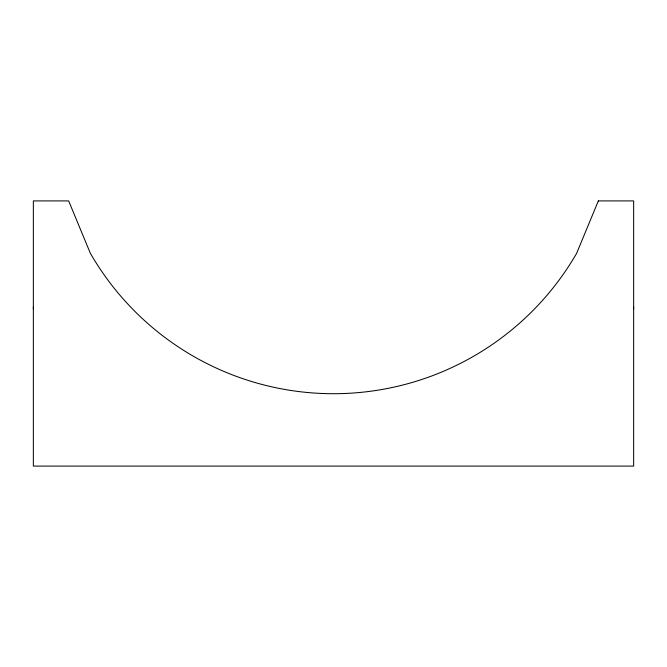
<?xml version="1.0" encoding="UTF-8"?>
<svg xmlns="http://www.w3.org/2000/svg" width="667" height="667" viewBox="0 0 667 667"><rect width="100%" height="100%" fill="white"/><g stroke="black" fill="none" stroke-linecap="round" stroke-linejoin="round"><path stroke-width="1" d="M33.367 309.263A123.595 123.595 0 0 1 33.35 307.195M633.65 307.195A123.595 123.595 0 0 1 633.633 309.263M598.341 200.909L576.621 253.343A280.732 280.732 0 0 1 90.379 253.343L68.659 200.909L33.35 200.909L33.35 466.091L633.65 466.091L633.65 200.909L598.341 200.909"/></g></svg>
